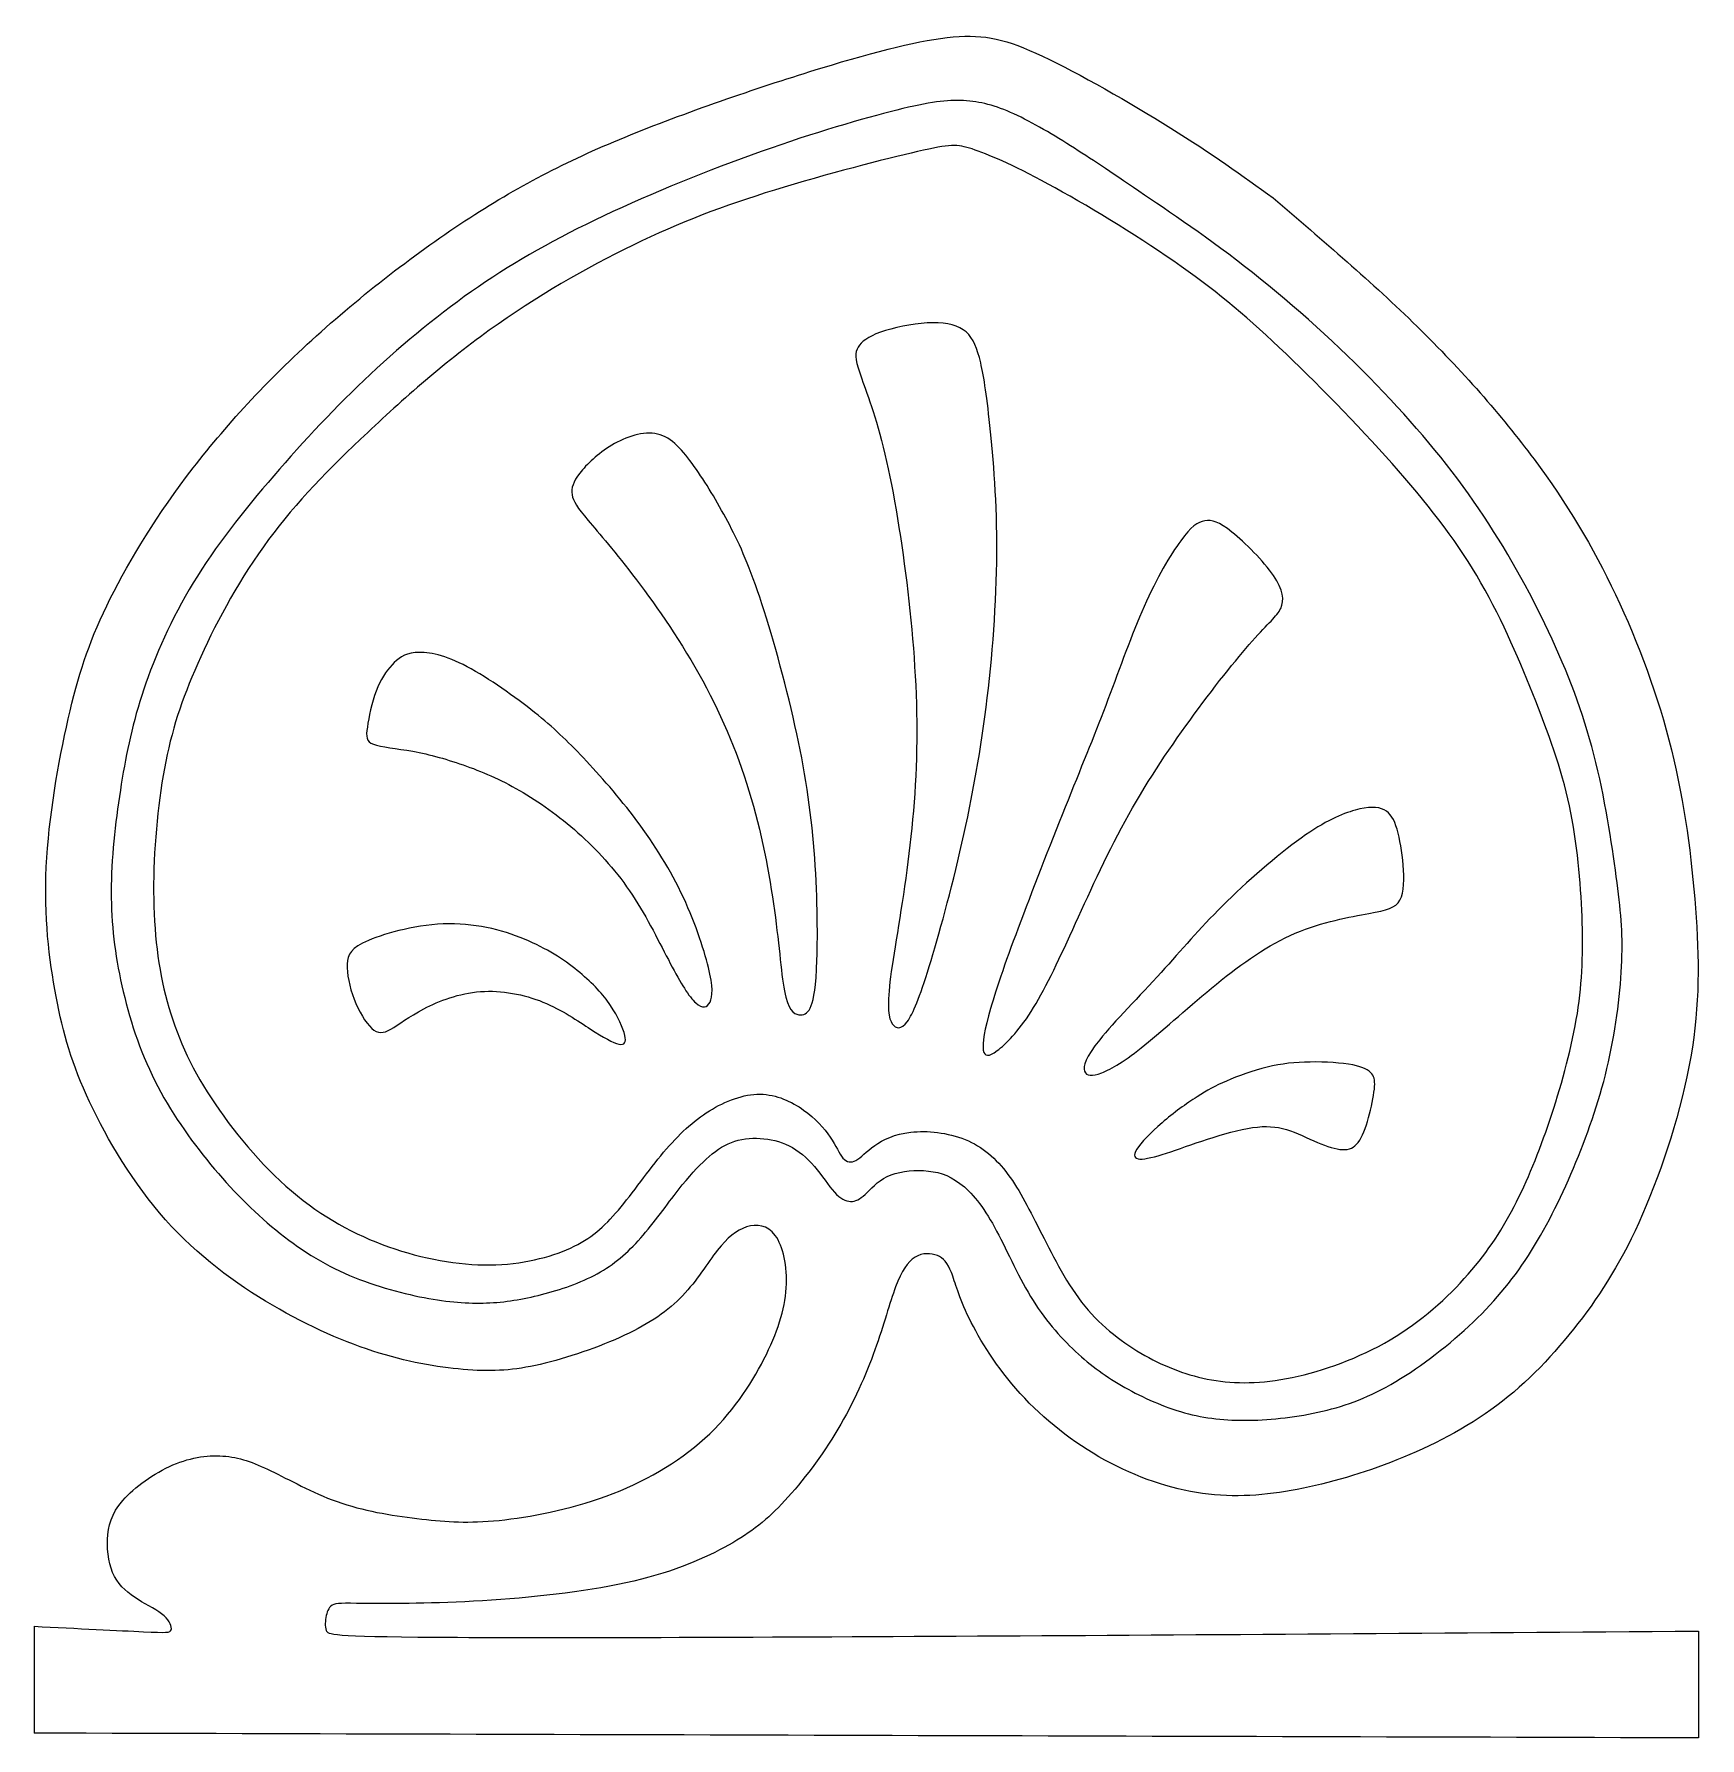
# Model space of a CAD drawing. Extents: x -11 to 8.6, y -2.9 to 35.2.
# Drawn here: x -0.556 to 1.305, y 17.793 to 19.696 of the extents above; entities that cross this region are included whole.
import ezdxf

# ---------------------------------------------------------------- set-up
doc = ezdxf.new("R2010")
doc.units = 0
doc.header["$MEASUREMENT"] = 0
doc.layers.add('LAYER_1', color=7, linetype='CONTINUOUS')

msp = doc.modelspace()

# ---------------------------------------------------------------- linework, layer by layer
at = {"layer": 'LAYER_1'}
for points, knots in [([(-0.5559, 17.91766), (-0.50788, 17.91525), (-0.45985, 17.91283), (-0.43384, 17.91163), (-0.43384, 17.91163), (-0.40781, 17.91042), (-0.40378, 17.91042), (-0.40278, 17.91363), (-0.40278, 17.91363), (-0.40178, 17.91686), (-0.4038, 17.92329), (-0.41062, 17.92931), (-0.41062, 17.92931), (-0.41745, 17.93534), (-0.42912, 17.94099), (-0.43976, 17.94761), (-0.43976, 17.94761), (-0.45041, 17.95422), (-0.46005, 17.96188), (-0.46606, 17.97333), (-0.46606, 17.97333), (-0.4721, 17.98477), (-0.47452, 18.00005), (-0.47392, 18.0147), (-0.47392, 18.0147), (-0.47332, 18.02937), (-0.46969, 18.04346), (-0.45684, 18.05832), (-0.45684, 18.05832), (-0.44399, 18.07319), (-0.42186, 18.08887), (-0.40077, 18.09791), (-0.40077, 18.09791), (-0.37969, 18.10695), (-0.35958, 18.10937), (-0.3417, 18.10757), (-0.3417, 18.10757), (-0.32382, 18.10576), (-0.30814, 18.09971), (-0.28746, 18.08947), (-0.28746, 18.08947), (-0.26675, 18.07922), (-0.24101, 18.06475), (-0.21209, 18.05511), (-0.21209, 18.05511), (-0.18314, 18.04547), (-0.15099, 18.04064), (-0.12287, 18.03743), (-0.12287, 18.03743), (-0.09474, 18.03422), (-0.07061, 18.0326), (-0.03647, 18.03601), (-0.03647, 18.03601), (-0.00231, 18.03943), (0.04193, 18.04787), (0.0833, 18.06313), (0.0833, 18.06313), (0.12469, 18.0784), (0.1633, 18.10053), (0.19323, 18.12765), (0.19323, 18.12765), (0.22316, 18.15478), (0.24448, 18.18693), (0.25934, 18.21606), (0.25934, 18.21606), (0.27421, 18.2452), (0.28265, 18.27134), (0.28425, 18.29563), (0.28425, 18.29563), (0.28588, 18.31995), (0.28063, 18.34248), (0.27201, 18.35433), (0.27201, 18.35433), (0.26337, 18.36617), (0.25128, 18.36738), (0.24004, 18.36377), (0.24004, 18.36377), (0.22879, 18.36014), (0.21835, 18.3517), (0.2073, 18.33765), (0.2073, 18.33765), (0.19625, 18.32358), (0.18457, 18.30387), (0.16851, 18.28701), (0.16851, 18.28701), (0.15244, 18.27013), (0.13193, 18.25605), (0.10361, 18.24279), (0.10361, 18.24279), (0.07528, 18.22954), (0.03908, 18.21706), (0.00955, 18.21024), (0.00955, 18.21024), (-0.01997, 18.20341), (-0.0429, 18.2022), (-0.07123, 18.20421), (-0.07123, 18.20421), (-0.09955, 18.20621), (-0.13331, 18.21146), (-0.17047, 18.22291), (-0.17047, 18.22291), (-0.20766, 18.23436), (-0.24825, 18.25204), (-0.28964, 18.27635), (-0.28964, 18.27635), (-0.33104, 18.30067), (-0.37325, 18.33161), (-0.40901, 18.37181), (-0.40901, 18.37181), (-0.44477, 18.412), (-0.47414, 18.46143), (-0.49382, 18.50342), (-0.49382, 18.50342), (-0.51351, 18.54542), (-0.52355, 18.58), (-0.53137, 18.62137), (-0.53137, 18.62137), (-0.53921, 18.66276), (-0.54486, 18.71101), (-0.54225, 18.76606), (-0.54225, 18.76606), (-0.53963, 18.8211), (-0.52876, 18.88302), (-0.51772, 18.93143), (-0.51772, 18.93143), (-0.50667, 18.97986), (-0.49541, 19.01484), (-0.47472, 19.05764), (-0.47472, 19.05764), (-0.45403, 19.10043), (-0.42387, 19.15109), (-0.3855, 19.20212), (-0.3855, 19.20212), (-0.34713, 19.25316), (-0.30049, 19.3046), (-0.24564, 19.35463), (-0.24564, 19.35463), (-0.1908, 19.40466), (-0.12768, 19.45329), (-0.06922, 19.49126), (-0.06922, 19.49126), (-0.01075, 19.52924), (0.04313, 19.55658), (0.11044, 19.58391), (0.11044, 19.58391), (0.17775, 19.61123), (0.25854, 19.63857), (0.32282, 19.65826), (0.32282, 19.65826), (0.38713, 19.67794), (0.43497, 19.69003), (0.47074, 19.69323), (0.47074, 19.69323), (0.5065, 19.69646), (0.53021, 19.69081), (0.5706, 19.67173), (0.5706, 19.67173), (0.61099, 19.65264), (0.66806, 19.62009), (0.71378, 19.59147), (0.71378, 19.59147), (0.75949, 19.56285), (0.79385, 19.53814), (0.82821, 19.51346)], [0, 0, 0, 0, 0.0238095, 0.0238095, 0.0238095, 0.0238095, 0.047619, 0.047619, 0.047619, 0.047619, 0.0714286, 0.0714286, 0.0714286, 0.0714286, 0.0952381, 0.0952381, 0.0952381, 0.0952381, 0.1190476, 0.1190476, 0.1190476, 0.1190476, 0.1428571, 0.1428571, 0.1428571, 0.1428571, 0.1666667, 0.1666667, 0.1666667, 0.1666667, 0.1904762, 0.1904762, 0.1904762, 0.1904762, 0.2142857, 0.2142857, 0.2142857, 0.2142857, 0.2380952, 0.2380952, 0.2380952, 0.2380952, 0.2619048, 0.2619048, 0.2619048, 0.2619048, 0.2857143, 0.2857143, 0.2857143, 0.2857143, 0.3095238, 0.3095238, 0.3095238, 0.3095238, 0.3333333, 0.3333333, 0.3333333, 0.3333333, 0.3571429, 0.3571429, 0.3571429, 0.3571429, 0.3809524, 0.3809524, 0.3809524, 0.3809524, 0.4047619, 0.4047619, 0.4047619, 0.4047619, 0.4285714, 0.4285714, 0.4285714, 0.4285714, 0.452381, 0.452381, 0.452381, 0.452381, 0.4761905, 0.4761905, 0.4761905, 0.4761905, 0.5, 0.5, 0.5, 0.5, 0.5238095, 0.5238095, 0.5238095, 0.5238095, 0.547619, 0.547619, 0.547619, 0.547619, 0.5714286, 0.5714286, 0.5714286, 0.5714286, 0.5952381, 0.5952381, 0.5952381, 0.5952381, 0.6190476, 0.6190476, 0.6190476, 0.6190476, 0.6428571, 0.6428571, 0.6428571, 0.6428571, 0.6666667, 0.6666667, 0.6666667, 0.6666667, 0.6904762, 0.6904762, 0.6904762, 0.6904762, 0.7142857, 0.7142857, 0.7142857, 0.7142857, 0.7380952, 0.7380952, 0.7380952, 0.7380952, 0.7619048, 0.7619048, 0.7619048, 0.7619048, 0.7857143, 0.7857143, 0.7857143, 0.7857143, 0.8095238, 0.8095238, 0.8095238, 0.8095238, 0.8333333, 0.8333333, 0.8333333, 0.8333333, 0.8571429, 0.8571429, 0.8571429, 0.8571429, 0.8809524, 0.8809524, 0.8809524, 0.8809524, 0.9047619, 0.9047619, 0.9047619, 0.9047619, 0.9285714, 0.9285714, 0.9285714, 0.9285714, 0.952381, 0.952381, 0.952381, 0.952381, 1, 1, 1, 1]), ([(0.6845, 19.51667), (0.71886, 19.49335), (0.76631, 19.4612), (0.81412, 19.42283), (0.81412, 19.42283), (0.86194, 19.38445), (0.91017, 19.33983), (0.95157, 19.29643), (0.95157, 19.29643), (0.99296, 19.25303), (1.02752, 19.21082), (1.05785, 19.16622), (1.05785, 19.16622), (1.0882, 19.12161), (1.11433, 19.07457), (1.13582, 19.02897), (1.13582, 19.02897), (1.15733, 18.98336), (1.17421, 18.93914), (1.18646, 18.89153), (1.18646, 18.89153), (1.19873, 18.84391), (1.20636, 18.79285), (1.21138, 18.75529), (1.21138, 18.75529), (1.21641, 18.7177), (1.21883, 18.69359), (1.21763, 18.66103), (1.21763, 18.66103), (1.21642, 18.62848), (1.21158, 18.58749), (1.20275, 18.54832), (1.20275, 18.54832), (1.19391, 18.50913), (1.18103, 18.47174), (1.16637, 18.43618), (1.16637, 18.43618), (1.1517, 18.40062), (1.13522, 18.36685), (1.11674, 18.33732), (1.11674, 18.33732), (1.09826, 18.30777), (1.07775, 18.28246), (1.05163, 18.25754), (1.05163, 18.25754), (1.02551, 18.23262), (0.99376, 18.20811), (0.96504, 18.19103), (0.96504, 18.19103), (0.93629, 18.17395), (0.91057, 18.16431), (0.88325, 18.15789), (0.88325, 18.15789), (0.85593, 18.15146), (0.82697, 18.14823), (0.80107, 18.14783), (0.80107, 18.14783), (0.77515, 18.14743), (0.75222, 18.14984), (0.72912, 18.15625), (0.72912, 18.15625), (0.70601, 18.16269), (0.6827, 18.17315), (0.66241, 18.1846), (0.66241, 18.1846), (0.64211, 18.19604), (0.62483, 18.20853), (0.60735, 18.22479), (0.60735, 18.22479), (0.58987, 18.24106), (0.57219, 18.26117), (0.55713, 18.28607), (0.55713, 18.28607), (0.54206, 18.31098), (0.52957, 18.34075), (0.51692, 18.36364), (0.51692, 18.36364), (0.50427, 18.38655), (0.49139, 18.40263), (0.47834, 18.41247), (0.47834, 18.41247), (0.46529, 18.42231), (0.45202, 18.42594), (0.43776, 18.42674), (0.43776, 18.42674), (0.42349, 18.42754), (0.40822, 18.42552), (0.39697, 18.42011), (0.39697, 18.42011), (0.38571, 18.41468), (0.37847, 18.40584), (0.37246, 18.40022), (0.37246, 18.40022), (0.36642, 18.39459), (0.36159, 18.39217), (0.35618, 18.39237), (0.35618, 18.39237), (0.35075, 18.39257), (0.34471, 18.39539), (0.3381, 18.40261), (0.3381, 18.40261), (0.33146, 18.40985), (0.32421, 18.42153), (0.31579, 18.43137), (0.31579, 18.43137), (0.30735, 18.44121), (0.29769, 18.44925), (0.28744, 18.45447), (0.28744, 18.45447), (0.2772, 18.4597), (0.26634, 18.4621), (0.25529, 18.4627), (0.25529, 18.4627), (0.24425, 18.46331), (0.23298, 18.4621), (0.22294, 18.45829), (0.22294, 18.45829), (0.2129, 18.45448), (0.20406, 18.44803), (0.19481, 18.43961), (0.19481, 18.43961), (0.18557, 18.43117), (0.17591, 18.42071), (0.16366, 18.40505), (0.16366, 18.40505), (0.15142, 18.38938), (0.13652, 18.36845), (0.12167, 18.35159), (0.12167, 18.35159), (0.10681, 18.33471), (0.09192, 18.32183), (0.07324, 18.3116), (0.07324, 18.3116), (0.05456, 18.30136), (0.03205, 18.2937), (0.01096, 18.28829), (0.01096, 18.28829), (-0.01015, 18.28288), (-0.02985, 18.27965), (-0.05054, 18.27885), (-0.05054, 18.27885), (-0.07123, 18.27805), (-0.09296, 18.27965), (-0.12008, 18.28486), (-0.12008, 18.28486), (-0.1472, 18.29009), (-0.17975, 18.29893), (-0.20928, 18.31218), (-0.20928, 18.31218), (-0.23883, 18.32545), (-0.26535, 18.34315), (-0.29066, 18.36444), (-0.29066, 18.36444), (-0.31598, 18.38575), (-0.3401, 18.41067), (-0.36299, 18.43899), (-0.36299, 18.43899), (-0.3859, 18.46732), (-0.40763, 18.49909), (-0.42409, 18.53343), (-0.42409, 18.53343), (-0.44056, 18.56778), (-0.45183, 18.60478), (-0.45925, 18.63994), (-0.45925, 18.63994), (-0.46668, 18.6751), (-0.47031, 18.70846), (-0.46971, 18.74522), (-0.46971, 18.74522), (-0.46911, 18.78201), (-0.46428, 18.8222), (-0.45846, 18.85856), (-0.45846, 18.85856), (-0.45263, 18.89494), (-0.44579, 18.92749), (-0.43335, 18.96446), (-0.43335, 18.96446), (-0.42088, 19.00144), (-0.4028, 19.04284), (-0.37808, 19.08341), (-0.37808, 19.08341), (-0.35337, 19.124), (-0.32201, 19.16381), (-0.28826, 19.20298), (-0.28826, 19.20298), (-0.2545, 19.24215), (-0.21832, 19.28075), (-0.18015, 19.31652), (-0.18015, 19.31652), (-0.14197, 19.35228), (-0.10178, 19.38523), (-0.05958, 19.41416), (-0.05958, 19.41416), (-0.01739, 19.4431), (0.02683, 19.46804), (0.08048, 19.49335), (0.08048, 19.49335), (0.13412, 19.51867), (0.19724, 19.54439), (0.25629, 19.56528), (0.25629, 19.56528), (0.31537, 19.58619), (0.37045, 19.60226), (0.40762, 19.6115), (0.40762, 19.6115), (0.44478, 19.62074), (0.46408, 19.62317), (0.48236, 19.62217), (0.48236, 19.62217), (0.50065, 19.62116), (0.51793, 19.61672), (0.53861, 19.60729), (0.53861, 19.60729), (0.55932, 19.59785), (0.58343, 19.58336), (0.60613, 19.56891), (0.60613, 19.56891), (0.62884, 19.55445), (0.65016, 19.53996), (0.6845, 19.51667)], [0, 0, 0, 0, 0.0178571, 0.0178571, 0.0178571, 0.0178571, 0.0357143, 0.0357143, 0.0357143, 0.0357143, 0.0535714, 0.0535714, 0.0535714, 0.0535714, 0.0714286, 0.0714286, 0.0714286, 0.0714286, 0.0892857, 0.0892857, 0.0892857, 0.0892857, 0.1071429, 0.1071429, 0.1071429, 0.1071429, 0.125, 0.125, 0.125, 0.125, 0.1428571, 0.1428571, 0.1428571, 0.1428571, 0.1607143, 0.1607143, 0.1607143, 0.1607143, 0.1785714, 0.1785714, 0.1785714, 0.1785714, 0.1964286, 0.1964286, 0.1964286, 0.1964286, 0.2142857, 0.2142857, 0.2142857, 0.2142857, 0.2321429, 0.2321429, 0.2321429, 0.2321429, 0.25, 0.25, 0.25, 0.25, 0.2678571, 0.2678571, 0.2678571, 0.2678571, 0.2857143, 0.2857143, 0.2857143, 0.2857143, 0.3035714, 0.3035714, 0.3035714, 0.3035714, 0.3214286, 0.3214286, 0.3214286, 0.3214286, 0.3392857, 0.3392857, 0.3392857, 0.3392857, 0.3571429, 0.3571429, 0.3571429, 0.3571429, 0.375, 0.375, 0.375, 0.375, 0.3928571, 0.3928571, 0.3928571, 0.3928571, 0.4107143, 0.4107143, 0.4107143, 0.4107143, 0.4285714, 0.4285714, 0.4285714, 0.4285714, 0.4464286, 0.4464286, 0.4464286, 0.4464286, 0.4642857, 0.4642857, 0.4642857, 0.4642857, 0.4821429, 0.4821429, 0.4821429, 0.4821429, 0.5, 0.5, 0.5, 0.5, 0.5178571, 0.5178571, 0.5178571, 0.5178571, 0.5357143, 0.5357143, 0.5357143, 0.5357143, 0.5535714, 0.5535714, 0.5535714, 0.5535714, 0.5714286, 0.5714286, 0.5714286, 0.5714286, 0.5892857, 0.5892857, 0.5892857, 0.5892857, 0.6071429, 0.6071429, 0.6071429, 0.6071429, 0.625, 0.625, 0.625, 0.625, 0.6428571, 0.6428571, 0.6428571, 0.6428571, 0.6607143, 0.6607143, 0.6607143, 0.6607143, 0.6785714, 0.6785714, 0.6785714, 0.6785714, 0.6964286, 0.6964286, 0.6964286, 0.6964286, 0.7142857, 0.7142857, 0.7142857, 0.7142857, 0.7321429, 0.7321429, 0.7321429, 0.7321429, 0.75, 0.75, 0.75, 0.75, 0.7678571, 0.7678571, 0.7678571, 0.7678571, 0.7857143, 0.7857143, 0.7857143, 0.7857143, 0.8035714, 0.8035714, 0.8035714, 0.8035714, 0.8214286, 0.8214286, 0.8214286, 0.8214286, 0.8392857, 0.8392857, 0.8392857, 0.8392857, 0.8571429, 0.8571429, 0.8571429, 0.8571429, 0.875, 0.875, 0.875, 0.875, 0.8928571, 0.8928571, 0.8928571, 0.8928571, 0.9107143, 0.9107143, 0.9107143, 0.9107143, 0.9285714, 0.9285714, 0.9285714, 0.9285714, 0.9464286, 0.9464286, 0.9464286, 0.9464286, 0.9642857, 0.9642857, 0.9642857, 0.9642857, 1, 1, 1, 1]), ([(0.83495, 19.34641), (0.87514, 19.30844), (0.92218, 19.26019), (0.96095, 19.21659), (0.96095, 19.21659), (0.99972, 19.173), (1.03029, 19.13401), (1.05559, 19.09141), (1.05559, 19.09141), (1.08091, 19.04881), (1.10103, 19.00259), (1.11829, 18.95939), (1.11829, 18.95939), (1.13557, 18.91619), (1.15006, 18.876), (1.15908, 18.83421), (1.15908, 18.83421), (1.16812, 18.79241), (1.17175, 18.749), (1.17315, 18.71063), (1.17315, 18.71063), (1.17456, 18.67224), (1.17375, 18.63889), (1.16794, 18.60232), (1.16794, 18.60232), (1.16211, 18.56574), (1.15124, 18.52595), (1.1394, 18.48979), (1.1394, 18.48979), (1.12755, 18.45363), (1.11466, 18.42106), (1.10001, 18.39193), (1.10001, 18.39193), (1.08534, 18.3628), (1.06886, 18.33706), (1.04596, 18.31095), (1.04596, 18.31095), (1.02305, 18.28483), (0.99371, 18.25831), (0.95895, 18.23782), (0.95895, 18.23782), (0.92419, 18.21731), (0.884, 18.20284), (0.84944, 18.1956), (0.84944, 18.1956), (0.81488, 18.18837), (0.78592, 18.18837), (0.7594, 18.19298), (0.7594, 18.19298), (0.73288, 18.19761), (0.70876, 18.20687), (0.68487, 18.22032), (0.68487, 18.22032), (0.66095, 18.23379), (0.63722, 18.25147), (0.61774, 18.27537), (0.61774, 18.27537), (0.59825, 18.29928), (0.58298, 18.32945), (0.56973, 18.35575), (0.56973, 18.35575), (0.55646, 18.38207), (0.54519, 18.4046), (0.53194, 18.42246), (0.53194, 18.42246), (0.51869, 18.44034), (0.5034, 18.45363), (0.48411, 18.46145), (0.48411, 18.46145), (0.46483, 18.46928), (0.44152, 18.47171), (0.42344, 18.4697), (0.42344, 18.4697), (0.40536, 18.4677), (0.39247, 18.46125), (0.38305, 18.45463), (0.38305, 18.45463), (0.3736, 18.44799), (0.36755, 18.44116), (0.36214, 18.43815), (0.36214, 18.43815), (0.35673, 18.43513), (0.35188, 18.43593), (0.34767, 18.44074), (0.34767, 18.44074), (0.34346, 18.44557), (0.33983, 18.45443), (0.33321, 18.46427), (0.33321, 18.46427), (0.32658, 18.47411), (0.31694, 18.48498), (0.30368, 18.49442), (0.30368, 18.49442), (0.29042, 18.50386), (0.27352, 18.5119), (0.25504, 18.5121), (0.25504, 18.5121), (0.23655, 18.5123), (0.21645, 18.50466), (0.19837, 18.49342), (0.19837, 18.49342), (0.18029, 18.48215), (0.16421, 18.46728), (0.14733, 18.44719), (0.14733, 18.44719), (0.13045, 18.42709), (0.11277, 18.40177), (0.09672, 18.38269), (0.09672, 18.38269), (0.08064, 18.3636), (0.06615, 18.35072), (0.04326, 18.34027), (0.04326, 18.34027), (0.02034, 18.32983), (-0.01101, 18.32179), (-0.04657, 18.32139), (-0.04657, 18.32139), (-0.08213, 18.32099), (-0.12194, 18.32822), (-0.1599, 18.34168), (-0.1599, 18.34168), (-0.19787, 18.35515), (-0.23407, 18.37485), (-0.26821, 18.40398), (-0.26821, 18.40398), (-0.30237, 18.4331), (-0.33454, 18.47171), (-0.35823, 18.50807), (-0.35823, 18.50807), (-0.38195, 18.54443), (-0.39722, 18.57861), (-0.40726, 18.61578), (-0.40726, 18.61578), (-0.41731, 18.65296), (-0.42215, 18.69315), (-0.42235, 18.73835), (-0.42235, 18.73835), (-0.42256, 18.78357), (-0.41811, 18.83381), (-0.41029, 18.876), (-0.41029, 18.876), (-0.40245, 18.9182), (-0.39119, 18.95236), (-0.37311, 18.99315), (-0.37311, 18.99315), (-0.35502, 19.03394), (-0.33011, 19.08137), (-0.29978, 19.12376), (-0.29978, 19.12376), (-0.26943, 19.16616), (-0.23365, 19.20354), (-0.19125, 19.24392), (-0.19125, 19.24392), (-0.14886, 19.28431), (-0.09983, 19.32773), (-0.04739, 19.36549), (-0.04739, 19.36549), (0.00505, 19.40328), (0.06094, 19.43543), (0.11318, 19.46075), (0.11318, 19.46075), (0.16541, 19.48606), (0.21404, 19.50456), (0.27131, 19.52224), (0.27131, 19.52224), (0.32858, 19.53993), (0.39449, 19.5568), (0.43106, 19.56524), (0.43106, 19.56524), (0.46764, 19.57368), (0.47487, 19.57368), (0.49195, 19.56807), (0.49195, 19.56807), (0.50903, 19.56244), (0.53597, 19.55117), (0.57695, 19.52888), (0.57695, 19.52888), (0.61794, 19.50657), (0.67302, 19.4732), (0.71722, 19.44267), (0.71722, 19.44267), (0.76142, 19.41212), (0.79478, 19.38438), (0.83495, 19.34641)], [0, 0, 0, 0, 0.0212766, 0.0212766, 0.0212766, 0.0212766, 0.0425532, 0.0425532, 0.0425532, 0.0425532, 0.0638298, 0.0638298, 0.0638298, 0.0638298, 0.0851064, 0.0851064, 0.0851064, 0.0851064, 0.106383, 0.106383, 0.106383, 0.106383, 0.1276596, 0.1276596, 0.1276596, 0.1276596, 0.1489362, 0.1489362, 0.1489362, 0.1489362, 0.1702128, 0.1702128, 0.1702128, 0.1702128, 0.1914894, 0.1914894, 0.1914894, 0.1914894, 0.212766, 0.212766, 0.212766, 0.212766, 0.2340426, 0.2340426, 0.2340426, 0.2340426, 0.2553191, 0.2553191, 0.2553191, 0.2553191, 0.2765957, 0.2765957, 0.2765957, 0.2765957, 0.2978723, 0.2978723, 0.2978723, 0.2978723, 0.3191489, 0.3191489, 0.3191489, 0.3191489, 0.3404255, 0.3404255, 0.3404255, 0.3404255, 0.3617021, 0.3617021, 0.3617021, 0.3617021, 0.3829787, 0.3829787, 0.3829787, 0.3829787, 0.4042553, 0.4042553, 0.4042553, 0.4042553, 0.4255319, 0.4255319, 0.4255319, 0.4255319, 0.4468085, 0.4468085, 0.4468085, 0.4468085, 0.4680851, 0.4680851, 0.4680851, 0.4680851, 0.4893617, 0.4893617, 0.4893617, 0.4893617, 0.5106383, 0.5106383, 0.5106383, 0.5106383, 0.5319149, 0.5319149, 0.5319149, 0.5319149, 0.5531915, 0.5531915, 0.5531915, 0.5531915, 0.5744681, 0.5744681, 0.5744681, 0.5744681, 0.5957447, 0.5957447, 0.5957447, 0.5957447, 0.6170213, 0.6170213, 0.6170213, 0.6170213, 0.6382979, 0.6382979, 0.6382979, 0.6382979, 0.6595745, 0.6595745, 0.6595745, 0.6595745, 0.6808511, 0.6808511, 0.6808511, 0.6808511, 0.7021277, 0.7021277, 0.7021277, 0.7021277, 0.7234043, 0.7234043, 0.7234043, 0.7234043, 0.7446809, 0.7446809, 0.7446809, 0.7446809, 0.7659574, 0.7659574, 0.7659574, 0.7659574, 0.787234, 0.787234, 0.787234, 0.787234, 0.8085106, 0.8085106, 0.8085106, 0.8085106, 0.8297872, 0.8297872, 0.8297872, 0.8297872, 0.8510638, 0.8510638, 0.8510638, 0.8510638, 0.8723404, 0.8723404, 0.8723404, 0.8723404, 0.893617, 0.893617, 0.893617, 0.893617, 0.9148936, 0.9148936, 0.9148936, 0.9148936, 0.9361702, 0.9361702, 0.9361702, 0.9361702, 0.9574468, 0.9574468, 0.9574468, 0.9574468, 1, 1, 1, 1]), ([(0.82821, 19.51346), (0.88367, 19.46603), (0.93914, 19.41861), (0.98897, 19.36978), (0.98897, 19.36978), (1.0388, 19.32094), (1.08302, 19.27071), (1.11958, 19.22148), (1.11958, 19.22148), (1.15615, 19.17225), (1.18511, 19.12402), (1.21061, 19.07018), (1.21061, 19.07018), (1.23613, 19.01632), (1.25826, 18.95682), (1.27311, 18.89675), (1.27311, 18.89675), (1.28798, 18.83667), (1.29562, 18.77597), (1.29983, 18.71992), (1.29983, 18.71992), (1.30406, 18.66386), (1.30486, 18.6124), (1.29462, 18.55373), (1.29462, 18.55373), (1.28437, 18.49506), (1.26305, 18.42915), (1.24076, 18.37791), (1.24076, 18.37791), (1.21847, 18.32668), (1.19514, 18.29008), (1.16863, 18.25594), (1.16863, 18.25594), (1.14211, 18.22178), (1.11235, 18.19001), (1.07799, 18.16431), (1.07799, 18.16431), (1.04363, 18.13859), (1.00464, 18.11887), (0.96648, 18.10361), (0.96648, 18.10361), (0.92829, 18.08834), (0.89091, 18.07747), (0.85515, 18.07066), (0.85515, 18.07066), (0.81938, 18.06382), (0.78521, 18.061), (0.74925, 18.06601), (0.74925, 18.06601), (0.71328, 18.07104), (0.67548, 18.08393), (0.64012, 18.10341), (0.64012, 18.10341), (0.60476, 18.1229), (0.57181, 18.14903), (0.54569, 18.17776), (0.54569, 18.17776), (0.51957, 18.20649), (0.50026, 18.23785), (0.48862, 18.26175), (0.48862, 18.26175), (0.47697, 18.28566), (0.47292, 18.30214), (0.46871, 18.31299), (0.46871, 18.31299), (0.4645, 18.32383), (0.46007, 18.32908), (0.45306, 18.33189), (0.45306, 18.33189), (0.44602, 18.3347), (0.43636, 18.3351), (0.42814, 18.33008), (0.42814, 18.33008), (0.4199, 18.32505), (0.41305, 18.31459), (0.40643, 18.29691), (0.40643, 18.29691), (0.3998, 18.27923), (0.39336, 18.25431), (0.38332, 18.22639), (0.38332, 18.22639), (0.37328, 18.19847), (0.35959, 18.1675), (0.34193, 18.13777), (0.34193, 18.13777), (0.32424, 18.10804), (0.30252, 18.07948), (0.28283, 18.05819), (0.28283, 18.05819), (0.26315, 18.0369), (0.24547, 18.02281), (0.21975, 18.00836), (0.21975, 18.00836), (0.19403, 17.9939), (0.16026, 17.97901), (0.11405, 17.96817), (0.11405, 17.96817), (0.06783, 17.95732), (0.00915, 17.95049), (-0.04489, 17.94688), (-0.04489, 17.94688), (-0.09895, 17.94325), (-0.14838, 17.94285), (-0.17751, 17.94305), (-0.17751, 17.94305), (-0.20666, 17.94325), (-0.21551, 17.94405), (-0.22093, 17.94205), (-0.22093, 17.94205), (-0.22636, 17.94004), (-0.22836, 17.93521), (-0.22957, 17.9296), (-0.22957, 17.9296), (-0.23077, 17.92397), (-0.23117, 17.91753), (-0.22957, 17.91312), (-0.22957, 17.91312), (-0.22796, 17.90869), (-0.22434, 17.90627), (-0.10639, 17.90547), (-0.10639, 17.90547), (0.01156, 17.90465), (0.24385, 17.90543), (0.49782, 17.90683), (0.49782, 17.90683), (0.75182, 17.90824), (1.02752, 17.91028), (1.3032, 17.9123)], [0, 0, 0, 0, 0.030303, 0.030303, 0.030303, 0.030303, 0.0606061, 0.0606061, 0.0606061, 0.0606061, 0.0909091, 0.0909091, 0.0909091, 0.0909091, 0.1212121, 0.1212121, 0.1212121, 0.1212121, 0.1515152, 0.1515152, 0.1515152, 0.1515152, 0.1818182, 0.1818182, 0.1818182, 0.1818182, 0.2121212, 0.2121212, 0.2121212, 0.2121212, 0.2424242, 0.2424242, 0.2424242, 0.2424242, 0.2727273, 0.2727273, 0.2727273, 0.2727273, 0.3030303, 0.3030303, 0.3030303, 0.3030303, 0.3333333, 0.3333333, 0.3333333, 0.3333333, 0.3636364, 0.3636364, 0.3636364, 0.3636364, 0.3939394, 0.3939394, 0.3939394, 0.3939394, 0.4242424, 0.4242424, 0.4242424, 0.4242424, 0.4545455, 0.4545455, 0.4545455, 0.4545455, 0.4848485, 0.4848485, 0.4848485, 0.4848485, 0.5151515, 0.5151515, 0.5151515, 0.5151515, 0.5454545, 0.5454545, 0.5454545, 0.5454545, 0.5757576, 0.5757576, 0.5757576, 0.5757576, 0.6060606, 0.6060606, 0.6060606, 0.6060606, 0.6363636, 0.6363636, 0.6363636, 0.6363636, 0.6666667, 0.6666667, 0.6666667, 0.6666667, 0.6969697, 0.6969697, 0.6969697, 0.6969697, 0.7272727, 0.7272727, 0.7272727, 0.7272727, 0.7575758, 0.7575758, 0.7575758, 0.7575758, 0.7878788, 0.7878788, 0.7878788, 0.7878788, 0.8181818, 0.8181818, 0.8181818, 0.8181818, 0.8484848, 0.8484848, 0.8484848, 0.8484848, 0.8787879, 0.8787879, 0.8787879, 0.8787879, 0.9090909, 0.9090909, 0.9090909, 0.9090909, 0.9393939, 0.9393939, 0.9393939, 0.9393939, 1, 1, 1, 1]), ([(0.51105, 19.26588), (0.51486, 19.23132), (0.51929, 19.18189), (0.51949, 19.12705), (0.51949, 19.12705), (0.51969, 19.07218), (0.51567, 19.01189), (0.50885, 18.95504), (0.50885, 18.95504), (0.50201, 18.89817), (0.49235, 18.84471), (0.48051, 18.79247), (0.48051, 18.79247), (0.46866, 18.74023), (0.45457, 18.68918), (0.44394, 18.65462), (0.44394, 18.65462), (0.4333, 18.62006), (0.42604, 18.60198), (0.41943, 18.59314), (0.41943, 18.59314), (0.41281, 18.5843), (0.40676, 18.5847), (0.40275, 18.59071), (0.40275, 18.59071), (0.39874, 18.59675), (0.39672, 18.60841), (0.40012, 18.63754), (0.40012, 18.63754), (0.40355, 18.66667), (0.41239, 18.71331), (0.41901, 18.76252), (0.41901, 18.76252), (0.42564, 18.81175), (0.43009, 18.86361), (0.43009, 18.91765), (0.43009, 18.91765), (0.43009, 18.9717), (0.42564, 19.02798), (0.41883, 19.08363), (0.41883, 19.08363), (0.41199, 19.13928), (0.40275, 19.19436), (0.39271, 19.23493), (0.39271, 19.23493), (0.38266, 19.27552), (0.3718, 19.30166), (0.36639, 19.31792), (0.36639, 19.31792), (0.36095, 19.3342), (0.36095, 19.34065), (0.36456, 19.34666), (0.36456, 19.34666), (0.36817, 19.35268), (0.37543, 19.35833), (0.38948, 19.36334), (0.38948, 19.36334), (0.40353, 19.36835), (0.42446, 19.3728), (0.44172, 19.3738), (0.44172, 19.3738), (0.459, 19.37481), (0.47269, 19.37238), (0.48191, 19.36617), (0.48191, 19.36617), (0.49115, 19.35993), (0.496, 19.34987), (0.50001, 19.33502), (0.50001, 19.33502), (0.50402, 19.32014), (0.50724, 19.30044), (0.51105, 19.26588)], [0, 0, 0, 0, 0.0526316, 0.0526316, 0.0526316, 0.0526316, 0.1052632, 0.1052632, 0.1052632, 0.1052632, 0.1578947, 0.1578947, 0.1578947, 0.1578947, 0.2105263, 0.2105263, 0.2105263, 0.2105263, 0.2631579, 0.2631579, 0.2631579, 0.2631579, 0.3157895, 0.3157895, 0.3157895, 0.3157895, 0.3684211, 0.3684211, 0.3684211, 0.3684211, 0.4210526, 0.4210526, 0.4210526, 0.4210526, 0.4736842, 0.4736842, 0.4736842, 0.4736842, 0.5263158, 0.5263158, 0.5263158, 0.5263158, 0.5789474, 0.5789474, 0.5789474, 0.5789474, 0.6315789, 0.6315789, 0.6315789, 0.6315789, 0.6842105, 0.6842105, 0.6842105, 0.6842105, 0.7368421, 0.7368421, 0.7368421, 0.7368421, 0.7894737, 0.7894737, 0.7894737, 0.7894737, 0.8421053, 0.8421053, 0.8421053, 0.8421053, 0.8947368, 0.8947368, 0.8947368, 0.8947368, 1, 1, 1, 1]), ([(0.25464, 19.06737), (0.2677, 19.02838), (0.28298, 18.9737), (0.29402, 18.92409), (0.29402, 18.92409), (0.30509, 18.87445), (0.31192, 18.82983), (0.31553, 18.78423), (0.31553, 18.78423), (0.31916, 18.73863), (0.31956, 18.69198), (0.31856, 18.66205), (0.31856, 18.66205), (0.31756, 18.63212), (0.31513, 18.61884), (0.31212, 18.61102), (0.31212, 18.61102), (0.30912, 18.60318), (0.30547, 18.60076), (0.30026, 18.60076), (0.30026, 18.60076), (0.29504, 18.60076), (0.28819, 18.60318), (0.28378, 18.62046), (0.28378, 18.62046), (0.27937, 18.63774), (0.27735, 18.66989), (0.27213, 18.70966), (0.27213, 18.70966), (0.2669, 18.74945), (0.25846, 18.7969), (0.24521, 18.8425), (0.24521, 18.8425), (0.23194, 18.88811), (0.21386, 18.93192), (0.19097, 18.97392), (0.19097, 18.97392), (0.16806, 19.01591), (0.1403, 19.05611), (0.117, 19.08684), (0.117, 19.08684), (0.09369, 19.11759), (0.07481, 19.13891), (0.06296, 19.15316), (0.06296, 19.15316), (0.05111, 19.16742), (0.04626, 19.17467), (0.04506, 19.18189), (0.04506, 19.18189), (0.04386, 19.18913), (0.04628, 19.19636), (0.0537, 19.206), (0.0537, 19.206), (0.06114, 19.21565), (0.0736, 19.22771), (0.08946, 19.23715), (0.08946, 19.23715), (0.10534, 19.2466), (0.12464, 19.25343), (0.1405, 19.24962), (0.1405, 19.24962), (0.15637, 19.24579), (0.16886, 19.23132), (0.18151, 19.21344), (0.18151, 19.21344), (0.19416, 19.19556), (0.20704, 19.17425), (0.21889, 19.15196), (0.21889, 19.15196), (0.23074, 19.12965), (0.24158, 19.10634), (0.25464, 19.06737)], [0, 0, 0, 0, 0.0526316, 0.0526316, 0.0526316, 0.0526316, 0.1052632, 0.1052632, 0.1052632, 0.1052632, 0.1578947, 0.1578947, 0.1578947, 0.1578947, 0.2105263, 0.2105263, 0.2105263, 0.2105263, 0.2631579, 0.2631579, 0.2631579, 0.2631579, 0.3157895, 0.3157895, 0.3157895, 0.3157895, 0.3684211, 0.3684211, 0.3684211, 0.3684211, 0.4210526, 0.4210526, 0.4210526, 0.4210526, 0.4736842, 0.4736842, 0.4736842, 0.4736842, 0.5263158, 0.5263158, 0.5263158, 0.5263158, 0.5789474, 0.5789474, 0.5789474, 0.5789474, 0.6315789, 0.6315789, 0.6315789, 0.6315789, 0.6842105, 0.6842105, 0.6842105, 0.6842105, 0.7368421, 0.7368421, 0.7368421, 0.7368421, 0.7894737, 0.7894737, 0.7894737, 0.7894737, 0.8421053, 0.8421053, 0.8421053, 0.8421053, 0.8947368, 0.8947368, 0.8947368, 0.8947368, 1, 1, 1, 1]), ([(0.64367, 18.95301), (0.65713, 18.98857), (0.67001, 19.02557), (0.68407, 19.05711), (0.68407, 19.05711), (0.69812, 19.08866), (0.71341, 19.11478), (0.72486, 19.13044), (0.72486, 19.13044), (0.7363, 19.14611), (0.74394, 19.15136), (0.75178, 19.15276), (0.75178, 19.15276), (0.75962, 19.15417), (0.76766, 19.15174), (0.78211, 19.1401), (0.78211, 19.1401), (0.79658, 19.12845), (0.81751, 19.10754), (0.82855, 19.09148), (0.82855, 19.09148), (0.8396, 19.07541), (0.8408, 19.06414), (0.83659, 19.0549), (0.83659, 19.0549), (0.83236, 19.04566), (0.82272, 19.03842), (0.80484, 19.01834), (0.80484, 19.01834), (0.78696, 18.99823), (0.76082, 18.96528), (0.7353, 18.93012), (0.7353, 18.93012), (0.70978, 18.89496), (0.68487, 18.85756), (0.66278, 18.81718), (0.66278, 18.81718), (0.64067, 18.77679), (0.62136, 18.73338), (0.6043, 18.69601), (0.6043, 18.69601), (0.58723, 18.65865), (0.57233, 18.62728), (0.55788, 18.60458), (0.55788, 18.60458), (0.54341, 18.58189), (0.52934, 18.5678), (0.51989, 18.56078), (0.51989, 18.56078), (0.51045, 18.55375), (0.50562, 18.55375), (0.50442, 18.56137), (0.50442, 18.56137), (0.50322, 18.569), (0.50564, 18.5843), (0.51246, 18.60799), (0.51246, 18.60799), (0.51929, 18.63171), (0.53056, 18.66386), (0.54621, 18.70545), (0.54621, 18.70545), (0.56189, 18.74705), (0.58199, 18.7981), (0.59905, 18.8407), (0.59905, 18.8407), (0.61613, 18.88329), (0.63022, 18.91745), (0.64367, 18.95301)], [0, 0, 0, 0, 0.0555556, 0.0555556, 0.0555556, 0.0555556, 0.1111111, 0.1111111, 0.1111111, 0.1111111, 0.1666667, 0.1666667, 0.1666667, 0.1666667, 0.2222222, 0.2222222, 0.2222222, 0.2222222, 0.2777778, 0.2777778, 0.2777778, 0.2777778, 0.3333333, 0.3333333, 0.3333333, 0.3333333, 0.3888889, 0.3888889, 0.3888889, 0.3888889, 0.4444444, 0.4444444, 0.4444444, 0.4444444, 0.5, 0.5, 0.5, 0.5, 0.5555556, 0.5555556, 0.5555556, 0.5555556, 0.6111111, 0.6111111, 0.6111111, 0.6111111, 0.6666667, 0.6666667, 0.6666667, 0.6666667, 0.7222222, 0.7222222, 0.7222222, 0.7222222, 0.7777778, 0.7777778, 0.7777778, 0.7777778, 0.8333333, 0.8333333, 0.8333333, 0.8333333, 0.8888889, 0.8888889, 0.8888889, 0.8888889, 1, 1, 1, 1]), ([(0.0543, 18.89133), (0.07238, 18.87245), (0.09371, 18.84874), (0.11359, 18.82262), (0.11359, 18.82262), (0.13348, 18.7965), (0.15196, 18.76793), (0.16662, 18.73761), (0.16662, 18.73761), (0.18129, 18.70728), (0.19215, 18.6751), (0.19737, 18.65361), (0.19737, 18.65361), (0.2026, 18.63212), (0.2022, 18.62126), (0.19919, 18.61505), (0.19919, 18.61505), (0.19618, 18.60881), (0.19053, 18.60719), (0.18311, 18.61403), (0.18311, 18.61403), (0.17568, 18.62086), (0.16643, 18.63613), (0.15479, 18.65823), (0.15479, 18.65823), (0.14314, 18.68034), (0.12905, 18.70928), (0.11239, 18.73458), (0.11239, 18.73458), (0.09571, 18.7599), (0.07641, 18.78162), (0.05552, 18.80071), (0.05552, 18.80071), (0.03463, 18.81979), (0.01211, 18.83627), (-0.00958, 18.84912), (-0.00958, 18.84912), (-0.03127, 18.86199), (-0.0522, 18.87125), (-0.07289, 18.87866), (-0.07289, 18.87866), (-0.09357, 18.8861), (-0.1141, 18.89175), (-0.13278, 18.89516), (-0.13278, 18.89516), (-0.15146, 18.89857), (-0.16834, 18.89977), (-0.17678, 18.90298), (-0.17678, 18.90298), (-0.18522, 18.90619), (-0.18522, 18.91144), (-0.18362, 18.92228), (-0.18362, 18.92228), (-0.18201, 18.93313), (-0.17879, 18.9496), (-0.17397, 18.96245), (-0.17397, 18.96245), (-0.16914, 18.97532), (-0.16271, 18.98456), (-0.15609, 18.99178), (-0.15609, 18.99178), (-0.14946, 18.99902), (-0.14261, 19.00427), (-0.13036, 19.00547), (-0.13036, 19.00547), (-0.11811, 19.00667), (-0.10041, 19.00385), (-0.07671, 18.992), (-0.07671, 18.992), (-0.053, 18.98015), (-0.02324, 18.95925), (-0.00094, 18.94178), (-0.00094, 18.94178), (0.02135, 18.92431), (0.03624, 18.91022), (0.0543, 18.89133)], [0, 0, 0, 0, 0.05, 0.05, 0.05, 0.05, 0.1, 0.1, 0.1, 0.1, 0.15, 0.15, 0.15, 0.15, 0.2, 0.2, 0.2, 0.2, 0.25, 0.25, 0.25, 0.25, 0.3, 0.3, 0.3, 0.3, 0.35, 0.35, 0.35, 0.35, 0.4, 0.4, 0.4, 0.4, 0.45, 0.45, 0.45, 0.45, 0.5, 0.5, 0.5, 0.5, 0.55, 0.55, 0.55, 0.55, 0.6, 0.6, 0.6, 0.6, 0.65, 0.65, 0.65, 0.65, 0.7, 0.7, 0.7, 0.7, 0.75, 0.75, 0.75, 0.75, 0.8, 0.8, 0.8, 0.8, 0.85, 0.85, 0.85, 0.85, 0.9, 0.9, 0.9, 0.9, 1, 1, 1, 1]), ([(0.77168, 18.72273), (0.7982, 18.74905), (0.83276, 18.77922), (0.85948, 18.7983), (0.85948, 18.7983), (0.8862, 18.81739), (0.90511, 18.82542), (0.91976, 18.82943), (0.91976, 18.82943), (0.93443, 18.83346), (0.9449, 18.83346), (0.95211, 18.82985), (0.95211, 18.82985), (0.95935, 18.82623), (0.96338, 18.81899), (0.96659, 18.80814), (0.96659, 18.80814), (0.96979, 18.7973), (0.97222, 18.78281), (0.97342, 18.76795), (0.97342, 18.76795), (0.97462, 18.75308), (0.97462, 18.73781), (0.96981, 18.72897), (0.96981, 18.72897), (0.96498, 18.72013), (0.95534, 18.71772), (0.93485, 18.71391), (0.93485, 18.71391), (0.91435, 18.7101), (0.883, 18.70485), (0.85287, 18.692), (0.85287, 18.692), (0.82272, 18.67915), (0.79377, 18.65863), (0.76485, 18.63513), (0.76485, 18.63513), (0.73592, 18.61162), (0.70696, 18.58508), (0.68487, 18.5672), (0.68487, 18.5672), (0.66278, 18.54932), (0.64748, 18.54008), (0.63664, 18.53587), (0.63664, 18.53587), (0.62579, 18.53164), (0.61936, 18.53244), (0.61756, 18.53785), (0.61756, 18.53785), (0.61573, 18.54329), (0.61856, 18.55335), (0.63442, 18.57303), (0.63442, 18.57303), (0.65029, 18.59272), (0.67925, 18.62208), (0.70295, 18.64798), (0.70295, 18.64798), (0.72666, 18.6739), (0.74516, 18.69643), (0.77168, 18.72273)], [0, 0, 0, 0, 0.0625, 0.0625, 0.0625, 0.0625, 0.125, 0.125, 0.125, 0.125, 0.1875, 0.1875, 0.1875, 0.1875, 0.25, 0.25, 0.25, 0.25, 0.3125, 0.3125, 0.3125, 0.3125, 0.375, 0.375, 0.375, 0.375, 0.4375, 0.4375, 0.4375, 0.4375, 0.5, 0.5, 0.5, 0.5, 0.5625, 0.5625, 0.5625, 0.5625, 0.625, 0.625, 0.625, 0.625, 0.6875, 0.6875, 0.6875, 0.6875, 0.75, 0.75, 0.75, 0.75, 0.8125, 0.8125, 0.8125, 0.8125, 0.875, 0.875, 0.875, 0.875, 1, 1, 1, 1]), ([(-0.00357, 18.68336), (0.02095, 18.67272), (0.03905, 18.66023), (0.0537, 18.64798), (0.0537, 18.64798), (0.06837, 18.63573), (0.07964, 18.62367), (0.08806, 18.61122), (0.08806, 18.61122), (0.0965, 18.59877), (0.10215, 18.58588), (0.10395, 18.57786), (0.10395, 18.57786), (0.10576, 18.56982), (0.10373, 18.5666), (0.09732, 18.568), (0.09732, 18.568), (0.09088, 18.56941), (0.08002, 18.57546), (0.06577, 18.58468), (0.06577, 18.58468), (0.05149, 18.59392), (0.03381, 18.60641), (0.01253, 18.61503), (0.01253, 18.61503), (-0.00878, 18.62367), (-0.0337, 18.62852), (-0.05741, 18.62671), (-0.05741, 18.62671), (-0.08113, 18.62489), (-0.10364, 18.61643), (-0.12051, 18.60759), (-0.12051, 18.60759), (-0.13739, 18.59875), (-0.14866, 18.58951), (-0.15728, 18.5847), (-0.15728, 18.5847), (-0.16592, 18.57987), (-0.17197, 18.57947), (-0.17879, 18.58568), (-0.17879, 18.58568), (-0.18562, 18.59192), (-0.19326, 18.6048), (-0.19847, 18.61845), (-0.19847, 18.61845), (-0.2037, 18.63211), (-0.20653, 18.6466), (-0.20613, 18.65744), (-0.20613, 18.65744), (-0.20573, 18.66829), (-0.20208, 18.67552), (-0.18219, 18.68396), (-0.18219, 18.68396), (-0.16231, 18.6924), (-0.12613, 18.70204), (-0.09259, 18.70245), (-0.09259, 18.70245), (-0.05903, 18.70285), (-0.02807, 18.69401), (-0.00357, 18.68336)], [0, 0, 0, 0, 0.0625, 0.0625, 0.0625, 0.0625, 0.125, 0.125, 0.125, 0.125, 0.1875, 0.1875, 0.1875, 0.1875, 0.25, 0.25, 0.25, 0.25, 0.3125, 0.3125, 0.3125, 0.3125, 0.375, 0.375, 0.375, 0.375, 0.4375, 0.4375, 0.4375, 0.4375, 0.5, 0.5, 0.5, 0.5, 0.5625, 0.5625, 0.5625, 0.5625, 0.625, 0.625, 0.625, 0.625, 0.6875, 0.6875, 0.6875, 0.6875, 0.75, 0.75, 0.75, 0.75, 0.8125, 0.8125, 0.8125, 0.8125, 0.875, 0.875, 0.875, 0.875, 1, 1, 1, 1]), ([(0.77608, 18.52679), (0.78874, 18.5322), (0.80542, 18.53846), (0.82139, 18.54236), (0.82139, 18.54236), (0.83737, 18.54628), (0.85265, 18.54788), (0.86953, 18.54808), (0.86953, 18.54808), (0.8864, 18.54828), (0.90489, 18.54708), (0.91704, 18.54478), (0.91704, 18.54478), (0.9292, 18.54247), (0.93503, 18.53904), (0.93824, 18.53494), (0.93824, 18.53494), (0.94147, 18.53082), (0.94207, 18.52597), (0.94118, 18.51755), (0.94118, 18.51755), (0.94027, 18.50911), (0.93784, 18.49704), (0.93474, 18.48591), (0.93474, 18.48591), (0.93163, 18.47475), (0.9278, 18.46449), (0.92319, 18.45827), (0.92319, 18.45827), (0.91858, 18.45204), (0.91313, 18.44982), (0.9056, 18.45022), (0.9056, 18.45022), (0.89807, 18.45062), (0.88841, 18.45365), (0.87756, 18.45826), (0.87756, 18.45826), (0.86672, 18.46287), (0.85465, 18.46912), (0.84301, 18.47262), (0.84301, 18.47262), (0.83136, 18.47614), (0.82008, 18.47696), (0.80522, 18.47475), (0.80522, 18.47475), (0.79035, 18.47255), (0.77187, 18.4673), (0.75479, 18.46179), (0.75479, 18.46179), (0.73771, 18.45627), (0.72203, 18.45042), (0.70898, 18.44621), (0.70898, 18.44621), (0.69591, 18.442), (0.68545, 18.43937), (0.67933, 18.43967), (0.67933, 18.43967), (0.6732, 18.43997), (0.67138, 18.4432), (0.6759, 18.45053), (0.6759, 18.45053), (0.68042, 18.45786), (0.69128, 18.46932), (0.70404, 18.48026), (0.70404, 18.48026), (0.7168, 18.49121), (0.73147, 18.50167), (0.74312, 18.5092), (0.74312, 18.5092), (0.75479, 18.51673), (0.76343, 18.52138), (0.77608, 18.52679)], [0, 0, 0, 0, 0.0526316, 0.0526316, 0.0526316, 0.0526316, 0.1052632, 0.1052632, 0.1052632, 0.1052632, 0.1578947, 0.1578947, 0.1578947, 0.1578947, 0.2105263, 0.2105263, 0.2105263, 0.2105263, 0.2631579, 0.2631579, 0.2631579, 0.2631579, 0.3157895, 0.3157895, 0.3157895, 0.3157895, 0.3684211, 0.3684211, 0.3684211, 0.3684211, 0.4210526, 0.4210526, 0.4210526, 0.4210526, 0.4736842, 0.4736842, 0.4736842, 0.4736842, 0.5263158, 0.5263158, 0.5263158, 0.5263158, 0.5789474, 0.5789474, 0.5789474, 0.5789474, 0.6315789, 0.6315789, 0.6315789, 0.6315789, 0.6842105, 0.6842105, 0.6842105, 0.6842105, 0.7368421, 0.7368421, 0.7368421, 0.7368421, 0.7894737, 0.7894737, 0.7894737, 0.7894737, 0.8421053, 0.8421053, 0.8421053, 0.8421053, 0.8947368, 0.8947368, 0.8947368, 0.8947368, 1, 1, 1, 1])]:
    msp.add_open_spline(points, degree=3, knots=knots, dxfattribs=at)
for points in [[(-0.5559, 17.91766), (-0.5559, 17.91766), (-0.5559, 17.79831), (-0.5559, 17.79831)], [(1.3032, 17.9123), (1.3032, 17.9123), (1.3032, 17.79295), (1.3032, 17.79295)], [(1.3032, 17.79295), (0.6835, 17.79474), (0.0638, 17.79652), (-0.5559, 17.79831)]]:
    msp.add_open_spline(points, degree=3, dxfattribs=at)

doc.saveas('drawing.dxf')
